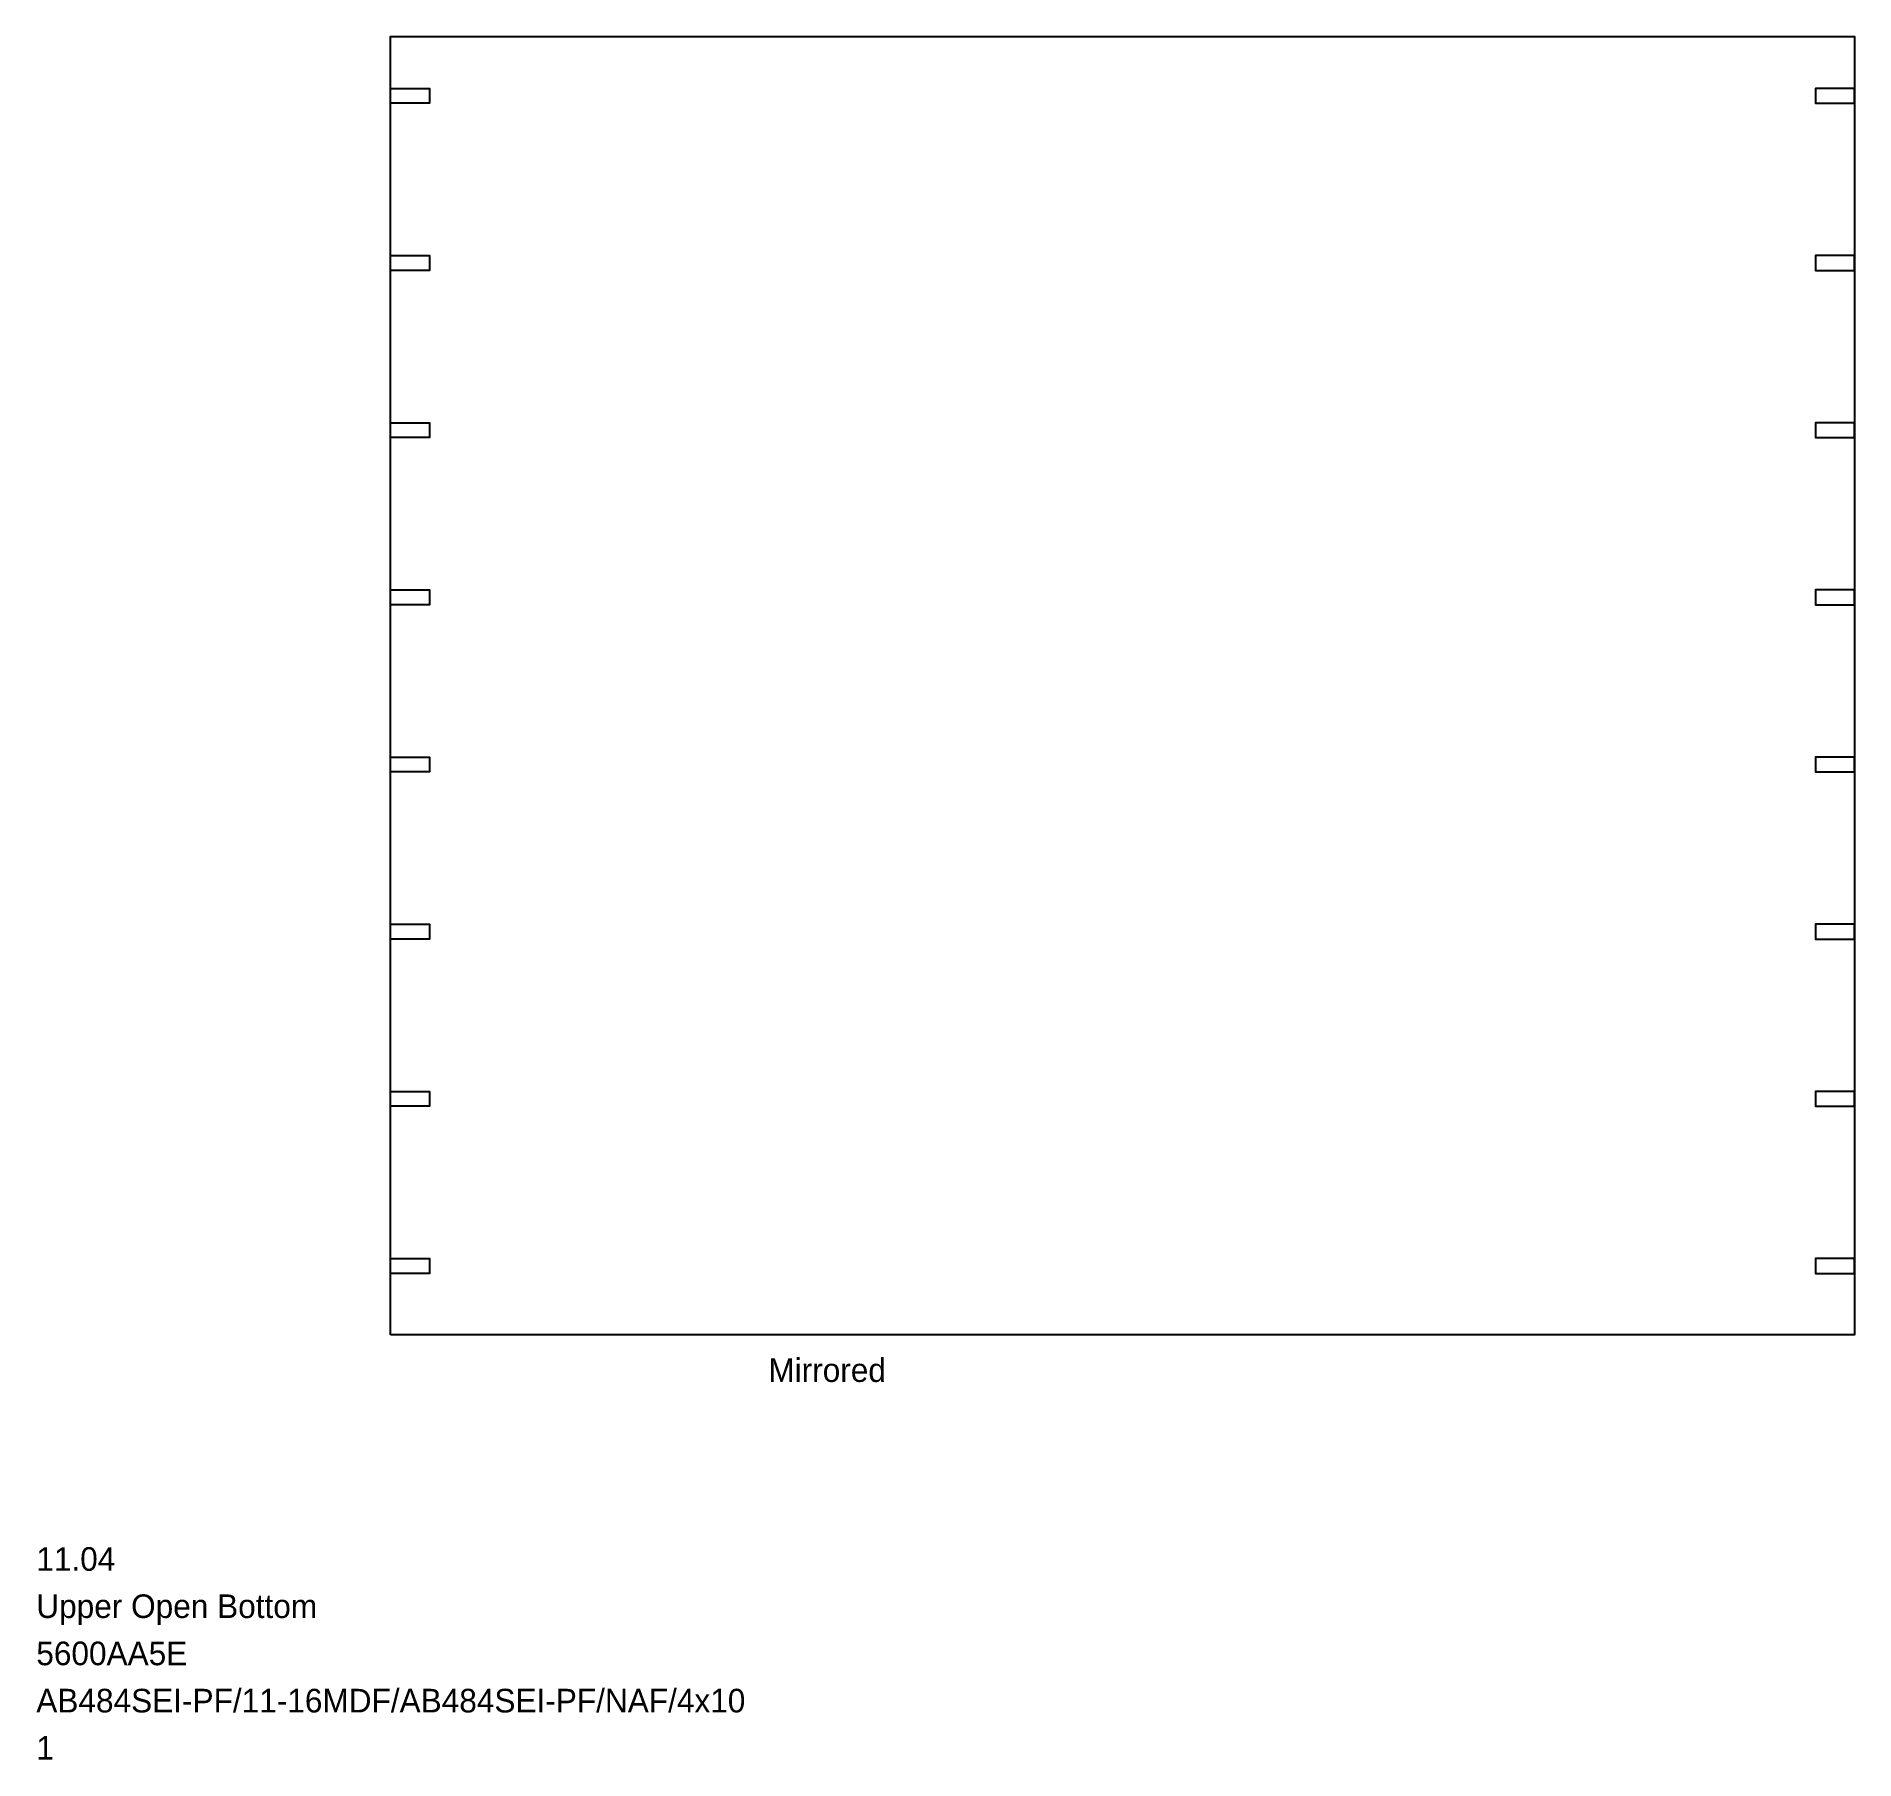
# Model space of a CAD drawing. Header units: metres. Extents: x -7.5 to 31, y -9 to 27.5.
import ezdxf

# ---------------------------------------------------------------- set-up
doc = ezdxf.new("R2010")
doc.units = ezdxf.units.M

msp = doc.modelspace()

# ---------------------------------------------------------------- linework, layer by layer
at = {"layer": 'BORDER_Z0P75', "color": 7}
msp.add_lwpolyline([(0, 0), (0, 27.5), (31, 27.5), (31, 0)], close=True, dxfattribs=at)
at = {"layer": 'HBORE_Z0P375', "color": 4}
for points in [[(0, 26.398), (0.827, 26.398), (0.827, 26.083), (0, 26.083)], [(31, 26.398), (30.173, 26.398), (30.173, 26.083), (31, 26.083)], [(0, 22.857), (0.827, 22.857), (0.827, 22.542), (0, 22.542)], [(31, 22.857), (30.173, 22.857), (30.173, 22.542), (31, 22.542)], [(0, 19.317), (0.827, 19.317), (0.827, 19.002), (0, 19.002)], [(31, 19.317), (30.173, 19.317), (30.173, 19.002), (31, 19.002)], [(0, 15.776), (0.827, 15.776), (0.827, 15.461), (0, 15.461)], [(31, 15.776), (30.173, 15.776), (30.173, 15.461), (31, 15.461)], [(0, 12.236), (0.827, 12.236), (0.827, 11.921), (0, 11.921)], [(31, 12.236), (30.173, 12.236), (30.173, 11.921), (31, 11.921)], [(0, 8.695), (0.827, 8.695), (0.827, 8.38), (0, 8.38)], [(31, 8.695), (30.173, 8.695), (30.173, 8.38), (31, 8.38)], [(0, 5.155), (0.827, 5.155), (0.827, 4.84), (0, 4.84)], [(31, 5.155), (30.173, 5.155), (30.173, 4.84), (31, 4.84)], [(0, 1.614), (0.827, 1.614), (0.827, 1.299), (0, 1.299)], [(31, 1.614), (30.173, 1.614), (30.173, 1.299), (31, 1.299)]]:
    msp.add_lwpolyline(points, close=True, dxfattribs=at)

# ---------------------------------------------------------------- texts
at = {"layer": 'DESCRIPTION', "color": 1}
msp.add_text('Upper Open Bottom', height=0.5, dxfattribs=at).set_placement((-7.5, -6))
at = {"layer": 'FILENAME', "color": 1}
msp.add_text('5600AA5E', height=0.5, dxfattribs=at).set_placement((-7.5, -7))
at = {"layer": 'ITEMNUMBER', "color": 1}
msp.add_text('11.04', height=0.5, dxfattribs=at).set_placement((-7.5, -5))
at = {"layer": 'MATERIALNAME', "color": 1}
msp.add_text('AB484SEI-PF/11-16MDF/AB484SEI-PF/NAF/4x10', height=0.5, dxfattribs=at).set_placement((-7.5, -8))
at = {"layer": 'Qty', "color": 1}
msp.add_text('1', height=0.5, dxfattribs=at).set_placement((-7.5, -9))
at = {"layer": 'RUNFIELD', "color": 1}
msp.add_text('Mirrored', height=0.5, dxfattribs=at).set_placement((8, -1))

doc.saveas('drawing.dxf')
